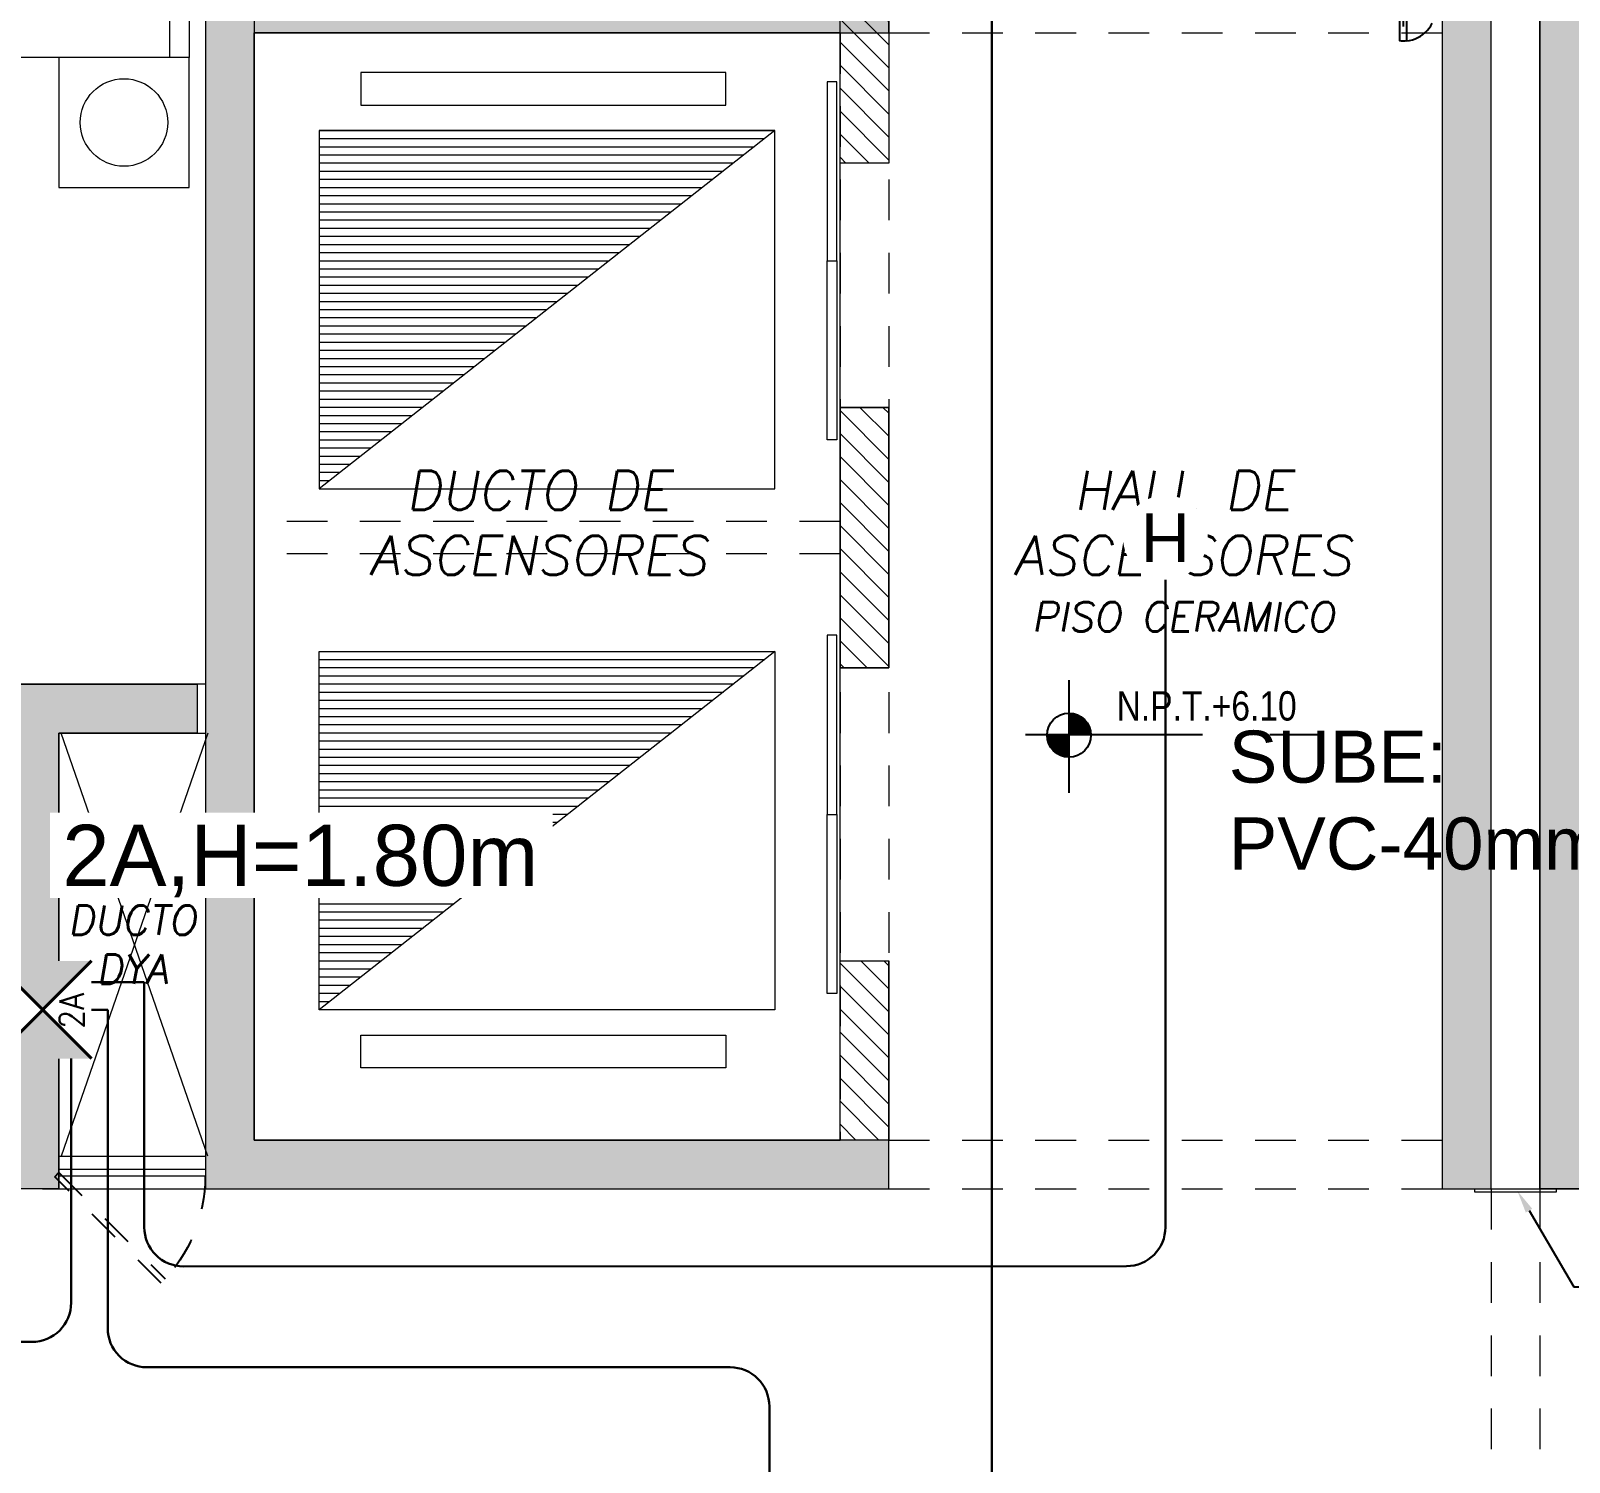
# Model space of a CAD drawing. Header units: millimetres. Extents: x -3 to 53, y -110 to 39.
# Drawn here: x 22.364 to 27.091, y 28.885 to 33.282 of the extents above; entities that cross this region are included whole.
import ezdxf
from ezdxf import colors
from ezdxf.entities.mleader import LeaderData, LeaderLine
from ezdxf.enums import TextEntityAlignment as Align
from ezdxf.math import Vec2, Vec3

# ---------------------------------------------------------------- set-up
doc = ezdxf.new("R2010")
doc.units = ezdxf.units.MM
doc.set_wipeout_variables(frame=1)
for name, pattern in [('ACAD_ISO03W100', [30, 12, -18]), ('DASHED', [0.75, 0.5, -0.25]), ('HIDDEN', [0.375, 0.25, -0.125]), ('HIDDEN2', [0.1875, 0.125, -0.0625])]:
    doc.linetypes.add(name, pattern=pattern)
doc.layers.get('DEFPOINTS').update_dxf_attribs({"color": 8})
for name, color, linetype in [('A-EST HATCH', 8, 'Continuous'), ('A-EST PLACAS', 8, 'Continuous'), ('A-EST VIGAS', 8, 'HIDDEN2'), ('A-LINEAS', 8, 'Continuous'), ('A-MOBILIARIO', 8, 'Continuous'), ('A-MURO BAJO', 8, 'Continuous'), ('A-MURO_P14', 8, 'Continuous'), ('A-NIVELES-NPT', 8, 'Continuous'), ('A-PROYECCIONES', 8, 'HIDDEN2'), ('A-TEXTO-ACABADO PISO', 8, 'Continuous'), ('A-TEXTO-INDICACIONES', 8, 'Continuous'), ('DLP_MOBILIARIO', 8, 'Continuous'), ('DLP_TEXTO AMBIENTE', 8, 'Continuous')]:
    doc.layers.add(name, color=color, linetype=linetype)
for name, color, linetype, lineweight in [('A-MUROS', 8, 'Continuous', 30), ('MQ.CAJA PASO TELECOMUNICACIONES', 94, 'Continuous', 40), ('MQ.CANALI DYA', 3, 'LINEAPERPEN', 30), ('MQ.DETECTOR HUMO', 5, 'Continuous', 30), ('MQ.TEXTO GENERAL', 255, 'Continuous', 40)]:
    doc.layers.add(name, color=color, linetype=linetype, lineweight=lineweight)
doc.styles.add('MQTEXTO', font='romans.shx')
doc.styles.add('R80', font='ARIALN.TTF', dxfattribs={"height": 2.03})
doc.styles.add('ROMANS', font='ROMANS.shx', dxfattribs={"oblique": 10})
doc.styles.get("Standard").update_dxf_attribs({"font": 'arial.ttf'})
doc.styles.add('TXT_COTAS', font='romans.shx', dxfattribs={"width": 0.8})
doc.linetypes.add('LINEAPERPEN', pattern='A,0.75,-0.2,["I",Standard,S=0.12,R=0.09,X=0,Y=-0.06],-0.25', length=1.2)

# ---------------------------------------------------------------- blocks, each defined once
blk = doc.blocks.new('EST.P1')
at = {"layer": 'A-EST HATCH', "lineweight": 0}
h = blk.add_hatch(color=8, dxfattribs=at)
h.dxf.hatch_style = 1
h.paths.add_polyline_path([(9.15, 0.06), (9.15, 6.125), (10.65, 6.125), (10.65, 5.375), (10.8, 5.375), (10.8, 6.325), (9, 6.325), (9, 5.45), (7.5, 5.45), (7.5, 5.95), (7.35, 5.95), (7.35, 5.25), (9, 5.25), (9, 0.06)])
h.paths.add_polyline_path([(30.25, 10.125), (28.65, 10.125), (28.65, 13.225), (29.85, 13.225), (29.85, 13.375), (28.5, 13.375), (28.5, 9.975), (30.25, 9.975)])
h.paths.add_polyline_path([(31.05, 13.375), (31.2, 13.375), (31.2, 9.975), (31.05, 9.975)])
h.paths.add_polyline_path([(36.55, 13.85), (36.85, 13.85), (36.85, 13.7), (36.7, 13.7), (36.7, 10.625), (36.55, 10.625)])
h.paths.add_polyline_path([(33.6, 13.225), (33.6, 10.125), (32, 10.125), (32, 9.975), (33.75, 9.975), (33.75, 13.375), (32.4, 13.375), (32.4, 13.225)])
h.paths.add_polyline_path([(42.85, 13.7), (43.45, 13.7), (43.45, 13.85), (42.7, 13.85), (42.7, 10.45), (43.85, 10.45), (43.85, 10.6), (42.85, 10.6)])
h.paths.add_polyline_path([(44.65, 13.85), (44.65, 10.45), (44.8, 10.45), (44.8, 13.85)])
h.paths.add_polyline_path([(45.6, 10.6), (47.2, 10.6), (47.2, 13.7), (46, 13.7), (46, 13.85), (47.35, 13.85), (47.35, 10.45), (45.6, 10.45)])
h.paths.add_polyline_path([(42.85, 0.15), (43.45, 0.15), (43.45, 0), (42.7, 0), (42.7, 3.4), (43.85, 3.4), (43.85, 3.25), (42.85, 3.25)])
h.paths.add_polyline_path([(44.65, 0), (44.65, 3.4), (44.8, 3.4), (44.8, 0)])
h.paths.add_polyline_path([(45.6, 3.25), (47.2, 3.25), (47.2, 0.15), (46, 0.15), (46, 0), (47.35, 0), (47.35, 3.4), (45.6, 3.4)])
h.paths.add_polyline_path([(40, 3.5), (39.85, 3.5), (39.85, 0.15), (39.7, 0.15), (39.7, 0), (40, 0)])
h.paths.add_polyline_path([(30.25, 3.725), (28.65, 3.725), (28.65, 0.625), (29.85, 0.625), (29.85, 0.475), (28.5, 0.475), (28.5, 3.875), (30.25, 3.875)])
h.paths.add_polyline_path([(31.05, 0.475), (31.2, 0.475), (31.2, 3.875), (31.05, 3.875)])
h.paths.add_polyline_path([(36.55, 0), (36.85, 0), (36.85, 0.15), (36.7, 0.15), (36.7, 3.225), (36.55, 3.225)])
h.paths.add_polyline_path([(33.6, 0.625), (33.6, 3.725), (32, 3.725), (32, 3.875), (33.75, 3.875), (33.75, 0.475), (32.4, 0.475), (32.4, 0.625)])
h.paths.add_polyline_path([(17.1, 10.125), (18.7, 10.125), (18.7, 13.225), (17.5, 13.225), (17.5, 13.375), (18.85, 13.375), (18.85, 9.975), (17.1, 9.975)])
h.paths.add_polyline_path([(16.3, 13.375), (16.15, 13.375), (16.15, 9.975), (16.3, 9.975)])
h.paths.add_polyline_path([(10.5, 13.85), (10.5, 13.7), (10.65, 13.7), (10.65, 10.625), (10.8, 10.625), (10.8, 13.85)])
h.paths.add_polyline_path([(13.75, 13.225), (13.75, 10.125), (15.35, 10.125), (15.35, 9.975), (13.6, 9.975), (13.6, 13.375), (14.95, 13.375), (14.95, 13.225)])
h.paths.add_polyline_path([(9, 8.6), (7.35, 8.6), (7.35, 7.9), (7.5, 7.9), (7.5, 8.4), (9, 8.4), (9, 7.525), (10.8, 7.525), (10.8, 8.475), (10.65, 8.475), (10.65, 7.725), (9.15, 7.725), (9.15, 13.79), (9, 13.79)])
h.paths.add_polyline_path([(4.5, 13.7), (3.9, 13.7), (3.9, 13.85), (4.65, 13.85), (4.65, 10.45), (3.5, 10.45), (3.5, 10.6), (4.5, 10.6)])
h.paths.add_polyline_path([(2.7, 13.85), (2.7, 10.45), (2.55, 10.45), (2.55, 13.85)])
h.paths.add_polyline_path([(1.75, 10.6), (0.15, 10.6), (0.15, 13.7), (1.35, 13.7), (1.35, 13.85), (0, 13.85), (0, 10.45), (1.75, 10.45)])
h.paths.add_polyline_path([(2.7, 0), (2.7, 3.4), (2.55, 3.4), (2.55, 0)])
h.paths.add_polyline_path([(1.75, 3.25), (0.15, 3.25), (0.15, 0.15), (1.35, 0.15), (1.35, 0), (0, 0), (0, 3.4), (1.75, 3.4)])
h.paths.add_polyline_path([(7.35, 3.5), (7.5, 3.5), (7.5, 0.15), (7.65, 0.15), (7.65, 0), (7.35, 0)])
h.paths.add_polyline_path([(17.1, 3.725), (18.7, 3.725), (18.7, 0.625), (17.5, 0.625), (17.5, 0.475), (18.85, 0.475), (18.85, 3.875), (17.1, 3.875)])
h.paths.add_polyline_path([(16.3, 0.475), (16.15, 0.475), (16.15, 3.875), (16.3, 3.875)])
h.paths.add_polyline_path([(10.8, 0), (10.5, 0), (10.5, 0.15), (10.65, 0.15), (10.65, 3.225), (10.8, 3.225)])
h.paths.add_polyline_path([(13.75, 0.625), (13.75, 3.725), (15.35, 3.725), (15.35, 3.875), (13.6, 3.875), (13.6, 0.475), (14.95, 0.475), (14.95, 0.625)])
h.paths.add_polyline_path([(38.35, 6.325), (36.55, 6.325), (36.55, 5.375), (36.7, 5.375), (36.7, 6.125), (38.2, 6.125), (38.2, 0.06), (38.35, 0.06), (38.35, 5.25), (40, 5.25), (40, 5.95), (39.85, 5.95), (39.85, 5.45), (38.35, 5.45)])
h.paths.add_polyline_path([(4.65, 0), (4.65, 3.4), (3.5, 3.4), (3.5, 3.25), (4.5, 3.25), (4.5, 0.15), (3.9, 0.15), (3.9, 0)])
h.paths.add_polyline_path([(1.7468, 8.35), (1.6, 8.35), (1.6, 9.55), (3.75, 9.55), (3.75, 9.4), (3.3, 9.4), (3.3, 7.8), (3.1, 7.8), (3.1, 9.4), (1.75, 9.4), (1.75, 8.35)], flags=17)
h.paths.add_polyline_path([(1.7468, 5.5), (1.6, 5.5), (1.6, 4.3), (3.75, 4.3), (3.75, 4.45), (3.3, 4.45), (3.3, 6.05), (3.1, 6.05), (3.1, 4.45), (1.75, 4.45), (1.75, 5.5)], flags=17)
h.paths.add_polyline_path([(7.5001, 7), (4.65, 7), (4.65, 9.55), (4.5, 9.55), (4.5, 7), (1.75, 7), (1.75, 7.6), (1.6, 7.6), (1.6, 7), (-1.15, 7), (-1.15, 11.05), (-1.35, 11.05), (-1.35, 2.8), (-1.15, 2.8), (-1.15, 6.85), (1.6, 6.85), (1.6, 6.25), (1.75, 6.25), (1.75, 6.85), (4.5, 6.85), (4.5, 4.3), (4.65, 4.3), (4.65, 6.85), (7.5001, 6.85)])
h.paths.add_polyline_path([(7.35, 13.85), (7.35, 10.35), (7.5, 10.35), (7.5, 13.7), (7.65, 13.7), (7.65, 13.85)])
h.paths.add_polyline_path([(38.35, 13.79), (38.35, 8.6), (40, 8.6), (40, 7.9), (39.85, 7.9), (39.85, 8.4), (38.35, 8.4), (38.35, 7.525), (36.55, 7.525), (36.55, 8.475), (36.7, 8.475), (36.7, 7.725), (38.2, 7.725), (38.2, 13.79)])
h.paths.add_polyline_path([(45.75, 7), (48.5, 7), (48.5, 11.05), (48.7, 11.05), (48.7, 2.8), (48.5, 2.8), (48.5, 6.85), (45.75, 6.85), (45.75, 6.25), (45.6, 6.25), (45.6, 6.85), (42.85, 6.85), (42.85, 4.3), (42.7, 4.3), (42.7, 6.85), (39.8499, 6.85), (39.8499, 7), (42.7, 7), (42.7, 9.55), (42.85, 9.55), (42.85, 7), (45.6, 7), (45.6, 7.6), (45.75, 7.6)])
h.paths.add_polyline_path([(40, 13.85), (39.7, 13.85), (39.7, 13.7), (39.85, 13.7), (39.85, 10.35), (40, 10.35)])
h.paths.add_polyline_path([(45.6032, 8.35), (45.75, 8.35), (45.75, 9.55), (43.6, 9.55), (43.6, 9.4), (44.05, 9.4), (44.05, 7.8), (44.25, 7.8), (44.25, 9.4), (45.6, 9.4), (45.6, 8.35)], flags=17)
h.paths.add_polyline_path([(45.6032, 5.5), (45.75, 5.5), (45.75, 4.3), (43.6, 4.3), (43.6, 4.45), (44.05, 4.45), (44.05, 6.05), (44.25, 6.05), (44.25, 4.45), (45.6, 4.45), (45.6, 5.5)], flags=17)
h.paths.add_polyline_path([(25.35, 7.525), (25.5, 7.525), (25.5, 11.225), (25.35, 11.225)])
h.paths.add_polyline_path([(21.1, 7.525), (11.7, 7.525), (11.7, 7.675), (15.25, 7.675), (15.25, 9.075), (15.45, 9.075), (15.45, 7.675), (18.35, 7.675), (18.35, 9.075), (18.5, 9.075), (18.5, 7.675), (20.9, 7.675), (20.9, 8.925), (19.25, 8.925), (19.25, 9.075), (21.525, 9.075), (21.525, 8.925), (21.1, 8.925)])
h.paths.add_polyline_path([(21.55, 7.525), (23.65, 7.525), (23.65, 7.675), (21.7, 7.675), (21.7, 11.075), (23.65, 11.075), (23.65, 11.225), (21.7, 11.225), (21.7, 13.375), (20.85, 13.375), (20.85, 13.225), (21.55, 13.225)])
h.paths.add_polyline_path([(26.25, 8.925), (26.25, 7.525), (35.65, 7.525), (35.65, 7.675), (32.1, 7.675), (32.1, 9.075), (31.9, 9.075), (31.9, 7.675), (29, 7.675), (29, 9.075), (28.85, 9.075), (28.85, 7.675), (26.45, 7.675), (26.45, 8.925), (28.1, 8.925), (28.1, 9.075), (25.875, 9.075), (25.875, 8.925)])
h.paths.add_polyline_path([(25.85, 13.225), (26.5, 13.225), (26.5, 13.375), (25.65, 13.375), (25.65, 7.525), (25.85, 7.525)])
h.paths.add_polyline_path([(25.65, 4.75), (25.65, 0.475), (26.5, 0.475), (26.5, 0.625), (25.85, 0.625), (25.85, 4.75)])
h.paths.add_polyline_path([(27.65, 4.775), (27.65, 4.925), (25.85, 4.925), (25.85, 6.175), (28.4, 6.175), (28.4, 4.775), (28.55, 4.775), (28.55, 6.175), (31.9, 6.175), (31.9, 4.775), (32.1, 4.775), (32.1, 6.175), (35.65, 6.175), (35.65, 6.325), (25.65, 6.325), (25.65, 4.775)])
h.paths.add_polyline_path([(19.7, 4.775), (19.7, 4.925), (21.5, 4.925), (21.5, 6.175), (18.95, 6.175), (18.95, 4.775), (18.8, 4.775), (18.8, 6.175), (15.45, 6.175), (15.45, 4.775), (15.25, 4.775), (15.25, 6.175), (11.7, 6.175), (11.7, 6.325), (21.7, 6.325), (21.7, 4.775)])
h.paths.add_polyline_path([(22.7, 1.025), (25.35, 1.025), (25.35, 3.675), (23, 3.675), (23, 4.225), (22.7, 4.225), (22.7, 4.375), (23.15, 4.375), (23.15, 3.825), (25.35, 3.825), (25.35, 6.175), (24.15, 6.175), (24.15, 6.325), (25.5, 6.325), (25.5, 0.875), (22.7, 0.875)])
h.paths.add_polyline_path([(21.7, 0.475), (20.85, 0.475), (20.85, 0.625), (21.55, 0.625), (21.55, 4.75), (21.7, 4.75)])
at = {"layer": 'A-EST PLACAS', "color": 8, "lineweight": 0}
for points in [[(21.55, 7.525), (23.65, 7.525), (23.65, 7.675), (21.7, 7.675), (21.7, 11.075), (23.65, 11.075), (23.65, 11.225), (21.7, 11.225), (21.7, 13.375), (20.85, 13.375), (20.85, 13.225), (21.55, 13.225)], [(25.85, 13.225), (26.5, 13.225), (26.5, 13.375), (25.65, 13.375), (25.65, 7.525), (25.85, 7.525)], [(25.35, 7.525), (25.5, 7.525), (25.5, 11.225), (25.35, 11.225)], [(21.1, 7.525), (11.7, 7.525), (11.7, 7.675), (15.25, 7.675), (15.25, 9.075), (15.45, 9.075), (15.45, 7.675), (18.35, 7.675), (18.35, 9.075), (18.5, 9.075), (18.5, 7.675), (20.9, 7.675), (20.9, 8.925), (19.25, 8.925), (19.25, 9.075), (21.525, 9.075), (21.525, 8.925), (21.1, 8.925)]]:
    blk.add_lwpolyline(points, close=True, dxfattribs=at)
at = {"layer": 'A-EST VIGAS', "color": 8, "lineweight": 0}
for p, q in [((23.5, 11.075, 0), (23.5, 7.675)), ((23.65, 11.075), (25.35, 11.075)), ((23.65, 11.075), (23.65, 7.675)), ((25.5, 7.525), (25.5, 6.325)), ((25.65, 7.525), (25.65, 6.325))]:
    blk.add_line(p, q, dxfattribs=at)
for points in [[(23.65, 7.675), (25.35, 7.675)], [(23.65, 7.525), (25.35, 7.525)]]:
    blk.add_lwpolyline(points, dxfattribs=at)
blk = doc.blocks.new('CAMA 2PLAZAS C_VELADOR')
at = {"color": 8, "lineweight": 0}
for p, q in [((-1.8499, 0), (-0.3999, 0)), ((-1.8499, -0.06), (-1.8499, 0)), ((-0.3999, 0), (-0.3999, -0.06))]:
    blk.add_line(p, q, dxfattribs=at)
at = {"color": 8, "linetype": 'Continuous', "lineweight": 0}
for p, q in [((-1.8499, -0.06), (-0.3999, -0.06)), ((-1.8499, -1.9), (-1.8499, -0.06)), ((-1.6327, -0.0878), (-1.2086, -0.0878)), ((-1.0413, -0.0878), (-0.6172, -0.0878)), ((-0.3999, -0.06), (-0.3999, -1.9)), ((-1.6633, -0.3958), (-1.6633, -0.1184)), ((-1.1779, -0.1184), (-1.1779, -0.3958)), ((-1.0719, -0.3958), (-1.0719, -0.1184)), ((-0.5866, -0.1184), (-0.5866, -0.4118)), ((-1.8499, -0.396), (-0.7546, -0.396)), ((-0.3999, -0.7507), (-0.7546, -0.396)), ((-0.7546, -0.396), (-0.7546, -0.7507)), ((-0.7546, -0.452), (-1.8499, -0.452)), ((-0.6172, -0.4424), (-0.7082, -0.4424)), ((-0.7546, -0.7507), (-0.3999, -0.7507)), ((-0.3999, -1.9), (-1.8499, -1.9))]:
    blk.add_line(p, q, dxfattribs=at)
at = {"color": 8, "lineweight": 0}
for points in [[(-2.2499, -0.4), (-1.8499, -0.4), (-1.8499, 0), (-2.2499, 0)], [(-0.4, -0.4), (0, -0.4), (0, 0), (-0.4, 0)]]:
    blk.add_lwpolyline(points, close=True, dxfattribs=at)
for centre in [(-2.0499, -0.2), (-0.2, -0.2)]:
    blk.add_circle(centre, 0.1344, dxfattribs=at)
at = {"color": 8, "linetype": 'Continuous', "lineweight": 0}
for centre, start, end in [((-1.6327, -0.1184), 90, 180), ((-1.2086, -0.1184), 0, 90), ((-1.0413, -0.1184), 90, 180), ((-0.6172, -0.1184), 0, 90), ((-0.6172, -0.4118), 270, 0)]:
    blk.add_arc(centre, 0.0306, start, end, dxfattribs=at)
blk = doc.blocks.new('DPTO 75.2')
at = {"layer": 'A-MUROS', "color": 8, "lineweight": 0}
blk.add_line((10.3, 0, 0), (0.9, 0, 0), dxfattribs=at)
at = {"layer": 'DLP_MOBILIARIO', "color": 8, "lineweight": 0, "extrusion": (-4.49068e-08, -3.60286e-08, 1), "rotation": 270}
blk.add_blockref('CAMA 2PLAZAS C_VELADOR', (10.7, 3.0751, 0), dxfattribs=at)
blk = doc.blocks.new('ASCENSOR_01')
at = {"lineweight": 0}
h = blk.add_hatch(dxfattribs=at)
h.set_pattern_fill('_U', color=8, scale=0.025, angle=360, style=0, pattern_type=0)
h.set_pattern_definition([(1e-07, (54.049875, -126.000315), (-4e-11, 0.025), [])])
h.paths.add_polyline_path([(-1.4, 1.1), (0, 0), (0, 1.1)])
at = {"color": 8, "lineweight": 0}
blk.add_line((-1.4, 1.1, 0), (0, 0), dxfattribs=at)
for points in [[(-0.1281, 1.178), (-1.2496, 1.178), (-1.2496, 1.2783), (-0.1281, 1.2783)], [(0, 0), (-1.4, 0), (-1.4, 1.1), (0, 1.1)]]:
    blk.add_lwpolyline(points, close=True, dxfattribs=at)
blk = doc.blocks.new('N.03')
at = {"lineweight": 0}
h = blk.add_hatch(dxfattribs=at)
h.set_pattern_fill('_U', color=8, scale=0.025, angle=180.0002, style=0, pattern_type=0)
h.set_pattern_definition([(180.000175, (-57.650256, 134.300466), (7.64e-08, -0.025), [])])
h.paths.add_polyline_path([(-2.2, 8.3003), (-3.6, 7.2003), (-3.6, 8.3003)])
at = {"color": 8, "lineweight": 0}
blk.add_line((-2.2, 8.3003, 0), (-3.6, 7.2003), dxfattribs=at)
for points in [[(-3.6, 8.3003), (-2.2, 8.3003), (-2.2, 7.2003), (-3.6, 7.2003)], [(-3.4719, 7.1223), (-2.3504, 7.1223), (-2.3504, 7.022), (-3.4719, 7.022)], [(-0.05, 6.65), (0.2, 6.65), (0.2, 6.64), (-0.05, 6.64)]]:
    blk.add_lwpolyline(points, close=True, dxfattribs=at)
at = {"layer": 'A-MURO BAJO', "color": 8, "lineweight": 0}
for p, q in [((-2, 9.05, 0), (-2, 9.95, 0)), ((-2, 7.35, 0), (-2, 8.25, 0))]:
    blk.add_line(p, q, dxfattribs=at)
at = {"layer": 'A-MUROS', "color": 8, "lineweight": 0}
for p, q in [((0.15, 6.65), (0.15, 12.5)), ((-3.8, 10.5), (-3.8, 6.8)), ((-1.85, 10.35), (-1.85, 9.8)), ((-2, 10.2, 0), (-3.8, 10.2, 0)), ((-2, 9.8), (-2, 10.2)), ((-1.85, 9.8), (-2, 9.8)), ((-1.85, 9.05), (-2, 9.05)), ((-2, 9.05), (-2, 8.25)), ((-1.85, 8.25), (-1.85, 9.05)), ((-2, 8.25), (-1.85, 8.25)), ((-2, 6.8), (-2, 7.35)), ((-2, 7.35), (-1.85, 7.35)), ((-1.85, 6.65), (-1.85, 7.35)), ((-3.8, 6.8), (-2, 6.8)), ((-3.95, 6.65), (-1.85, 6.65)), ((-3.95, 6.65), (-3.8, 6.65)), ((0.3, 6.65), (0.15, 6.65))]:
    blk.add_line(p, q, dxfattribs=at)
at = {"layer": 'A-MUROS', "color": 8, "lineweight": 0, "elevation": 0}
blk.add_lwpolyline([(-0.15, 6.65), (0, 6.65), (0, 10.35), (-0.15, 10.35)], close=True, dxfattribs=at)
at = {"layer": 'A-PROYECCIONES', "color": 8, "lineweight": 0}
for p, q in [((-2, 8.7, 0), (-3.8, 8.7, 0)), ((-2, 8.6, 0), (-3.8, 8.6, 0))]:
    blk.add_line(p, q, dxfattribs=at)
at = {"layer": 'DLP_MOBILIARIO', "color": 8, "lineweight": 0, "elevation": 0}
for points in [[(-2.01, 9.5), (-2.01, 10.05), (-2.04, 10.05), (-2.04, 9.5)], [(-2.01, 9.5), (-2.01, 8.95), (-2.04, 8.95), (-2.04, 9.5)], [(-2.01, 7.8), (-2.01, 8.35), (-2.04, 8.35), (-2.04, 7.8)], [(-2.01, 7.8), (-2.01, 7.25), (-2.04, 7.25), (-2.04, 7.8)]]:
    blk.add_lwpolyline(points, close=True, dxfattribs=at)
at = {"color": 8, "lineweight": 0, "xscale": -1, "rotation": 359.9998249622922}
blk.add_blockref('ASCENSOR_01', (-3.6, 8.8, 0), dxfattribs=at)
blk = doc.blocks.new('TEXTO AMBIENTES P1')
at = {"layer": 'A-TEXTO-ACABADO PISO', "color": 8, "lineweight": 0, "insert": (24.5542, -4.5229), "char_height": 0.09, "attachment_point": 2, "rotation": 360, "style": 'ROMANS'}
blk.add_mtext_dynamic_manual_height_columns('PISO CERAMICO', width=1.20225, gutter_width=12.5, heights=[0], dxfattribs=at)
at = {"layer": 'DLP_TEXTO AMBIENTE', "color": 8, "lineweight": 0, "char_height": 0.12, "attachment_point": 5, "style": 'ROMANS'}
for s, insert, width in [('\\pxqc;DUCTO DE \\PASCENSORES', (22.5727, -4.2796), 1.044421), ('\\pxqc;HALL DE \\PASCENSORES', (24.5528, -4.2796, 0), 1.061918)]:
    blk.add_mtext(s, dxfattribs=dict(at, insert=insert, width=width))
blk = doc.blocks.new('TEXTO DUCTOS P1')
at = {"layer": 'A-TEXTO-INDICACIONES', "insert": (21.325, -5.575, 0), "char_height": 0.09, "width": 0.4157, "attachment_point": 5, "style": 'ROMANS'}
blk.add_mtext('\\pxsm1,t16;DUCTO DYA', dxfattribs=at)
blk = doc.blocks.new('*U62')
at = {"linetype": 'HIDDEN', "ltscale": 0.2}
for p, q in [((0.3271, 0.3271), (0, 0)), ((0.0127, -0.0127), (0.3392, 0.3138)), ((0, 0), (0.0127, -0.0127))]:
    blk.add_line(p, q, dxfattribs=at)
blk.add_arc((0, 0), 0.4623, 0, 45, dxfattribs=at)
blk = doc.blocks.new('JUNTA2')
at = {"layer": 'A-LINEAS', "color": 8, "lineweight": 0}
for p, q in [((-4.0425, -4.45, 0), (-4.4925, -5.75, 0)), ((-4.0425, -5.75, 0), (-4.4925, -4.45, 0))]:
    blk.add_line(p, q, dxfattribs=at)
at = {"layer": 'A-MOBILIARIO', "color": 8, "lineweight": 0}
for p, q in [((-4.5, -5.79, 0), (-4.05, -5.79, 0)), ((-4.5, -5.81, 0), (-4.05, -5.81, 0))]:
    blk.add_line(p, q, dxfattribs=at)
at = {"layer": 'A-MURO BAJO', "color": 8, "lineweight": 0}
for p, q in [((-4.5, -5.75, 0), (-4.05, -5.75, 0)), ((-4.5, -5.85, 0), (-4.05, -5.85, 0))]:
    blk.add_line(p, q, dxfattribs=at)
at = {"layer": 'A-MUROS', "color": 8, "lineweight": 0, "elevation": 0}
for points in [[(-3.9, 0), (-4.75, 0), (-4.75, -0.15), (-4.05, -0.15), (-4.05, -4.3), (-6.35, -4.3)], [(-4.55, -5.85), (-4.5, -5.85), (-4.4998, -4.45), (-4.05, -4.4501), (-4.05, -5.85)]]:
    blk.add_lwpolyline(points, dxfattribs=at)
at = {"layer": 'A-MUROS', "color": 8, "lineweight": 0}
blk.add_lwpolyline([(0.25, -5.85), (0.05, -5.85), (0.05, 0), (0.9, 0), (0.9, -0.15), (0.25, -0.15), (0.25, -4.3), (2.5, -4.3)], dxfattribs=at)
at = {"layer": 'A-PROYECCIONES', "color": 8, "lineweight": 0, "ltscale": 0.25, "xscale": -1, "rotation": 180}
blk.add_blockref('*U62', (-4.5127, -5.8127, 0), dxfattribs=at)
blk = doc.blocks.new('MV_120')
at = {"color": 7}
for p, q in [((-0.1, 0.055), (-0.1, -0.055)), ((-0.155, 0), (-0.045, 0))]:
    blk.add_line(p, q, dxfattribs=at)
blk.add_lwpolyline([(-0.09, 1.0995), (-0.09, -0.0995, -0.050126), (-0.11, -0.0995), (-0.11, 1.0995, -0.050126), (-0.09, 1.0995, 1.105542)], format="xyb")
blk.add_circle((-0.1, 0), 0.005, dxfattribs=at)
at = {"color": 7, "linetype": 'HIDDEN', "ltscale": 0.5}
blk.add_arc((-0.1, 0), 1.1, 90, 180, dxfattribs=at)
at = {"color": 8, "linetype": 'ACAD_ISO03W100', "ltscale": 0.0025}
blk.add_arc((-0.1, 0), 0.1, 275.7392, 0, dxfattribs=at)
blk = doc.blocks.new('SIM NIVEL PLANTA')
at = {"linetype": 'Continuous'}
h = blk.add_hatch(dxfattribs=at)
h.set_pattern_fill('_USER', color=8, scale=0.089997, angle=45, style=0, pattern_type=0)
h.set_pattern_definition([(45, (31854.49523, 23864.84028), (-0.06363728001, 0.06363728001), [])])
h.paths.add_polyline_path([(-17.329, 0), (-15.979, 0, 0.409209), (-17.329, 1.327)])
h.paths.add_polyline_path([(-18.679, 0, 0.004279), (-18.679, -0.023, 0.414214), (-17.329, -1.373), (-17.329, 0)])
at = {"color": 8}
for p, q in [((-17.329, -3.577), (-17.329, 3.344)), ((-2, 0), (-20, 0))]:
    blk.add_line(p, q, dxfattribs=at)
at = {"color": 8, "linetype": 'Continuous'}
blk.add_circle((-17.329, -0.023), 1.35, dxfattribs=at)
at = {"color": 8, "style": 'R80'}
blk.add_attdef('N.P.T.+0.00', text='', height=1.8, dxfattribs=at).set_placement((-8.871, 1.774), align=Align.MIDDLE_CENTER)
blk = doc.blocks.new('C.C.(2A) 250x250x125 1 EN 75')
blk.add_wipeout([(0, 0.3), (0.3, 0.3), (0.3, 0), (0, 0)]).dxf.layer = 'MQ.CAJA PASO TELECOMUNICACIONES'
at = {"layer": 'MQ.CAJA PASO TELECOMUNICACIONES'}
h = blk.add_hatch(color=256, dxfattribs=at)
h.dxf.hatch_style = 1
h.paths.add_polyline_path([(0, 0), (0.15, 0.15), (0, 0.3)])
h.paths.add_polyline_path([(0.15, 0.15), (0.3, 0), (0.3, 0.3)])
for p, q in [((0.3, 0.3), (0, 0)), ((0, 0.3), (0.3, 0))]:
    blk.add_line(p, q, dxfattribs=at)
at = {"layer": 'DEFPOINTS', "style": 'MQTEXTO', "width": 0.9}
blk.add_text('2A', height=0.075, dxfattribs=at).set_placement((0.0917, 0.0608), align=Align.MIDDLE_LEFT)
blk = doc.blocks.new('DETECTOR DE HUMO 1 EN 75')
blk.add_wipeout([(0.13, 0.13), (0.13, 0.1316), (0.13, 0.1333), (0.1299, 0.1349), (0.1298, 0.1365), (0.1297, 0.1382), (0.1296, 0.1398), (0.1295, 0.1414), (0.1293, 0.143), (0.1292, 0.1447), (0.129, 0.1463), (0.1288, 0.1479), (0.1285, 0.1495), (0.1283, 0.1511), (0.128, 0.1528), (0.1277, 0.1544), (0.1274, 0.156), (0.127, 0.1576), (0.1267, 0.1592), (0.1263, 0.1607), (0.1259, 0.1623), (0.1255, 0.1639), (0.1251, 0.1655), (0.1246, 0.1671), (0.1241, 0.1686), (0.1236, 0.1702), (0.1231, 0.1717), (0.1226, 0.1733), (0.122, 0.1748), (0.1215, 0.1763), (0.1209, 0.1779), (0.1203, 0.1794), (0.1196, 0.1809), (0.119, 0.1824), (0.1183, 0.1839), (0.1176, 0.1854), (0.1169, 0.1868), (0.1162, 0.1883), (0.1155, 0.1897), (0.1147, 0.1912), (0.1139, 0.1926), (0.1131, 0.1941), (0.1123, 0.1955), (0.1115, 0.1969), (0.1106, 0.1983), (0.1098, 0.1997), (0.1089, 0.201), (0.108, 0.2024), (0.1071, 0.2037), (0.1061, 0.2051), (0.1052, 0.2064), (0.1042, 0.2077), (0.1032, 0.209), (0.1022, 0.2103), (0.1012, 0.2116), (0.1002, 0.2129), (0.0991, 0.2141), (0.0981, 0.2154), (0.097, 0.2166), (0.0959, 0.2178), (0.0948, 0.219), (0.0936, 0.2202), (0.0925, 0.2213), (0.0913, 0.2225), (0.0902, 0.2236), (0.089, 0.2248), (0.0878, 0.2259), (0.0866, 0.227), (0.0854, 0.2281), (0.0841, 0.2291), (0.0829, 0.2302), (0.0816, 0.2312), (0.0803, 0.2322), (0.079, 0.2332), (0.0777, 0.2342), (0.0764, 0.2352), (0.0751, 0.2361), (0.0737, 0.2371), (0.0724, 0.238), (0.071, 0.2389), (0.0697, 0.2398), (0.0683, 0.2406), (0.0669, 0.2415), (0.0655, 0.2423), (0.0641, 0.2431), (0.0626, 0.2439), (0.0612, 0.2447), (0.0597, 0.2455), (0.0583, 0.2462), (0.0568, 0.2469), (0.0554, 0.2476), (0.0539, 0.2483), (0.0524, 0.249), (0.0509, 0.2496), (0.0494, 0.2503), (0.0479, 0.2509), (0.0463, 0.2515), (0.0448, 0.252), (0.0433, 0.2526), (0.0417, 0.2531), (0.0402, 0.2536), (0.0386, 0.2541), (0.0371, 0.2546), (0.0355, 0.2551), (0.0339, 0.2555), (0.0323, 0.2559), (0.0307, 0.2563), (0.0292, 0.2567), (0.0276, 0.257), (0.026, 0.2574), (0.0244, 0.2577), (0.0228, 0.258), (0.0211, 0.2583), (0.0195, 0.2585), (0.0179, 0.2588), (0.0163, 0.259), (0.0147, 0.2592), (0.013, 0.2593), (0.0114, 0.2595), (0.0098, 0.2596), (0.0082, 0.2597), (0.0065, 0.2598), (0.0049, 0.2599), (0.0033, 0.26), (0.0016, 0.26), (0, 0.26), (-0.0016, 0.26), (-0.0033, 0.26), (-0.0049, 0.2599), (-0.0065, 0.2598), (-0.0082, 0.2597), (-0.0098, 0.2596), (-0.0114, 0.2595), (-0.013, 0.2593), (-0.0147, 0.2592), (-0.0163, 0.259), (-0.0179, 0.2588), (-0.0195, 0.2585), (-0.0211, 0.2583), (-0.0228, 0.258), (-0.0244, 0.2577), (-0.026, 0.2574), (-0.0276, 0.257), (-0.0292, 0.2567), (-0.0307, 0.2563), (-0.0323, 0.2559), (-0.0339, 0.2555), (-0.0355, 0.2551), (-0.0371, 0.2546), (-0.0386, 0.2541), (-0.0402, 0.2536), (-0.0417, 0.2531), (-0.0433, 0.2526), (-0.0448, 0.252), (-0.0463, 0.2515), (-0.0479, 0.2509), (-0.0494, 0.2503), (-0.0509, 0.2496), (-0.0524, 0.249), (-0.0539, 0.2483), (-0.0554, 0.2476), (-0.0568, 0.2469), (-0.0583, 0.2462), (-0.0597, 0.2455), (-0.0612, 0.2447), (-0.0626, 0.2439), (-0.0641, 0.2431), (-0.0655, 0.2423), (-0.0669, 0.2415), (-0.0683, 0.2406), (-0.0697, 0.2398), (-0.071, 0.2389), (-0.0724, 0.238), (-0.0737, 0.2371), (-0.0751, 0.2361), (-0.0764, 0.2352), (-0.0777, 0.2342), (-0.079, 0.2332), (-0.0803, 0.2322), (-0.0816, 0.2312), (-0.0829, 0.2302), (-0.0841, 0.2291), (-0.0854, 0.2281), (-0.0866, 0.227), (-0.0878, 0.2259), (-0.089, 0.2248), (-0.0902, 0.2236), (-0.0913, 0.2225), (-0.0925, 0.2213), (-0.0936, 0.2202), (-0.0948, 0.219), (-0.0959, 0.2178), (-0.097, 0.2166), (-0.0981, 0.2154), (-0.0991, 0.2141), (-0.1002, 0.2129), (-0.1012, 0.2116), (-0.1022, 0.2103), (-0.1032, 0.209), (-0.1042, 0.2077), (-0.1052, 0.2064), (-0.1061, 0.2051), (-0.1071, 0.2037), (-0.108, 0.2024), (-0.1089, 0.201), (-0.1098, 0.1997), (-0.1106, 0.1983), (-0.1115, 0.1969), (-0.1123, 0.1955), (-0.1131, 0.1941), (-0.1139, 0.1926), (-0.1147, 0.1912), (-0.1155, 0.1897), (-0.1162, 0.1883), (-0.1169, 0.1868), (-0.1176, 0.1854), (-0.1183, 0.1839), (-0.119, 0.1824), (-0.1196, 0.1809), (-0.1203, 0.1794), (-0.1209, 0.1779), (-0.1215, 0.1763), (-0.122, 0.1748), (-0.1226, 0.1733), (-0.1231, 0.1717), (-0.1236, 0.1702), (-0.1241, 0.1686), (-0.1246, 0.1671), (-0.1251, 0.1655), (-0.1255, 0.1639), (-0.1259, 0.1623), (-0.1263, 0.1607), (-0.1267, 0.1592), (-0.127, 0.1576), (-0.1274, 0.156), (-0.1277, 0.1544), (-0.128, 0.1528), (-0.1283, 0.1511), (-0.1285, 0.1495), (-0.1288, 0.1479), (-0.129, 0.1463), (-0.1292, 0.1447), (-0.1293, 0.143), (-0.1295, 0.1414), (-0.1296, 0.1398), (-0.1297, 0.1382), (-0.1298, 0.1365), (-0.1299, 0.1349), (-0.13, 0.1333), (-0.13, 0.1316), (-0.13, 0.13), (-0.13, 0.1284), (-0.13, 0.1267), (-0.1299, 0.1251), (-0.1298, 0.1235), (-0.1297, 0.1218), (-0.1296, 0.1202), (-0.1295, 0.1186), (-0.1293, 0.117), (-0.1292, 0.1153), (-0.129, 0.1137), (-0.1288, 0.1121), (-0.1285, 0.1105), (-0.1283, 0.1089), (-0.128, 0.1072), (-0.1277, 0.1056), (-0.1274, 0.104), (-0.127, 0.1024), (-0.1267, 0.1008), (-0.1263, 0.0993), (-0.1259, 0.0977), (-0.1255, 0.0961), (-0.1251, 0.0945), (-0.1246, 0.0929), (-0.1241, 0.0914), (-0.1236, 0.0898), (-0.1231, 0.0883), (-0.1226, 0.0867), (-0.122, 0.0852), (-0.1215, 0.0837), (-0.1209, 0.0821), (-0.1203, 0.0806), (-0.1196, 0.0791), (-0.119, 0.0776), (-0.1183, 0.0761), (-0.1176, 0.0746), (-0.1169, 0.0732), (-0.1162, 0.0717), (-0.1155, 0.0703), (-0.1147, 0.0688), (-0.1139, 0.0674), (-0.1131, 0.0659), (-0.1123, 0.0645), (-0.1115, 0.0631), (-0.1106, 0.0617), (-0.1098, 0.0603), (-0.1089, 0.059), (-0.108, 0.0576), (-0.1071, 0.0563), (-0.1061, 0.0549), (-0.1052, 0.0536), (-0.1042, 0.0523), (-0.1032, 0.051), (-0.1022, 0.0497), (-0.1012, 0.0484), (-0.1002, 0.0471), (-0.0991, 0.0459), (-0.0981, 0.0446), (-0.097, 0.0434), (-0.0959, 0.0422), (-0.0948, 0.041), (-0.0936, 0.0398), (-0.0925, 0.0387), (-0.0913, 0.0375), (-0.0902, 0.0364), (-0.089, 0.0352), (-0.0878, 0.0341), (-0.0866, 0.033), (-0.0854, 0.0319), (-0.0841, 0.0309), (-0.0829, 0.0298), (-0.0816, 0.0288), (-0.0803, 0.0278), (-0.079, 0.0268), (-0.0777, 0.0258), (-0.0764, 0.0248), (-0.0751, 0.0239), (-0.0737, 0.0229), (-0.0724, 0.022), (-0.071, 0.0211), (-0.0697, 0.0202), (-0.0683, 0.0194), (-0.0669, 0.0185), (-0.0655, 0.0177), (-0.0641, 0.0169), (-0.0626, 0.0161), (-0.0612, 0.0153), (-0.0597, 0.0145), (-0.0583, 0.0138), (-0.0568, 0.0131), (-0.0554, 0.0124), (-0.0539, 0.0117), (-0.0524, 0.011), (-0.0509, 0.0104), (-0.0494, 0.0097), (-0.0479, 0.0091), (-0.0463, 0.0085), (-0.0448, 0.008), (-0.0433, 0.0074), (-0.0417, 0.0069), (-0.0402, 0.0064), (-0.0386, 0.0059), (-0.0371, 0.0054), (-0.0355, 0.0049), (-0.0339, 0.0045), (-0.0323, 0.0041), (-0.0307, 0.0037), (-0.0292, 0.0033), (-0.0276, 0.003), (-0.026, 0.0026), (-0.0244, 0.0023), (-0.0228, 0.002), (-0.0211, 0.0017), (-0.0195, 0.0015), (-0.0179, 0.0012), (-0.0163, 0.001), (-0.0147, 0.0008), (-0.013, 0.0007), (-0.0114, 0.0005), (-0.0098, 0.0004), (-0.0082, 0.0003), (-0.0065, 0.0002), (-0.0049, 0.0001), (-0.0033, 0), (-0.0016, 0), (0, 0), (0.0016, 0), (0.0033, 0), (0.0049, 0.0001), (0.0065, 0.0002), (0.0082, 0.0003), (0.0098, 0.0004), (0.0114, 0.0005), (0.013, 0.0007), (0.0147, 0.0008), (0.0163, 0.001), (0.0179, 0.0012), (0.0195, 0.0015), (0.0211, 0.0017), (0.0228, 0.002), (0.0244, 0.0023), (0.026, 0.0026), (0.0276, 0.003), (0.0292, 0.0033), (0.0307, 0.0037), (0.0323, 0.0041), (0.0339, 0.0045), (0.0355, 0.0049), (0.0371, 0.0054), (0.0386, 0.0059), (0.0402, 0.0064), (0.0417, 0.0069), (0.0433, 0.0074), (0.0448, 0.008), (0.0463, 0.0085), (0.0479, 0.0091), (0.0494, 0.0097), (0.0509, 0.0104), (0.0524, 0.011), (0.0539, 0.0117), (0.0554, 0.0124), (0.0568, 0.0131), (0.0583, 0.0138), (0.0597, 0.0145), (0.0612, 0.0153), (0.0626, 0.0161), (0.0641, 0.0169), (0.0655, 0.0177), (0.0669, 0.0185), (0.0683, 0.0194), (0.0697, 0.0202), (0.071, 0.0211), (0.0724, 0.022), (0.0737, 0.0229), (0.0751, 0.0239), (0.0764, 0.0248), (0.0777, 0.0258), (0.079, 0.0268), (0.0803, 0.0278), (0.0816, 0.0288), (0.0829, 0.0298), (0.0841, 0.0309), (0.0854, 0.0319), (0.0866, 0.033), (0.0878, 0.0341), (0.089, 0.0352), (0.0902, 0.0364), (0.0913, 0.0375), (0.0925, 0.0387), (0.0936, 0.0398), (0.0948, 0.041), (0.0959, 0.0422), (0.097, 0.0434), (0.0981, 0.0446), (0.0991, 0.0459), (0.1002, 0.0471), (0.1012, 0.0484), (0.1022, 0.0497), (0.1032, 0.051), (0.1042, 0.0523), (0.1052, 0.0536), (0.1061, 0.0549), (0.1071, 0.0563), (0.108, 0.0576), (0.1089, 0.059), (0.1098, 0.0603), (0.1106, 0.0617), (0.1115, 0.0631), (0.1123, 0.0645), (0.1131, 0.0659), (0.1139, 0.0674), (0.1147, 0.0688), (0.1155, 0.0703), (0.1162, 0.0717), (0.1169, 0.0732), (0.1176, 0.0746), (0.1183, 0.0761), (0.119, 0.0776), (0.1196, 0.0791), (0.1203, 0.0806), (0.1209, 0.0821), (0.1215, 0.0837), (0.122, 0.0852), (0.1226, 0.0867), (0.1231, 0.0883), (0.1236, 0.0898), (0.1241, 0.0914), (0.1246, 0.0929), (0.1251, 0.0945), (0.1255, 0.0961), (0.1259, 0.0977), (0.1263, 0.0993), (0.1267, 0.1008), (0.127, 0.1024), (0.1274, 0.104), (0.1277, 0.1056), (0.128, 0.1072), (0.1283, 0.1089), (0.1285, 0.1105), (0.1288, 0.1121), (0.129, 0.1137), (0.1292, 0.1153), (0.1293, 0.117), (0.1295, 0.1186), (0.1296, 0.1202), (0.1297, 0.1218), (0.1298, 0.1235), (0.1299, 0.1251), (0.13, 0.1267), (0.13, 0.1284)]).dxf.layer = 'MQ.DETECTOR HUMO'
at = {"layer": 'MQ.DETECTOR HUMO'}
blk.add_text('H', height=0.15, rotation=180, dxfattribs=at).set_placement((0, 0.13), align=Align.MIDDLE_CENTER)
blk = doc.blocks.new('TEXTO NOTAS P1')
at = {"layer": 'A-TEXTO-INDICACIONES'}
ml = blk.add_multileader_mtext('Standard', dxfattribs=at)
ml.set_content('\\pxsm1,t16;TAPA JUNTA ', color=256, style='TXT_COTAS')
ml.set_leader_properties(color=7)
ml.build(insert=Vec2(0, 0))
ml.multileader.update_dxf_attribs({"dogleg_length": 0.05, "arrow_head_size": 0.07})
ctx = ml.context
ctx.base_point, ctx.char_height, ctx.arrow_head_size, ctx.landing_gap_size, ctx.plane_origin = Vec3(25.8048, -6.6256), 0.09, 0.07, 0.05, Vec3(25.4465, -6.5113)
notes = []
notes.append((ctx, [(0, (1, 1, 0), (25.7548, -6.6256), (1, 0), 0.05, [(0, [(25.5812, -6.3317)], 0, [])])]))
ctx.mtext.insert, ctx.mtext.width, ctx.mtext.defined_height, ctx.mtext.flow_direction = Vec3(25.8548, -6.5806), 0.539448, 0.5146, 5
for ctx, leaders in notes:
    for number, flags, end, landing, length, lines in leaders:
        leader = LeaderData()
        leader.index, (leader.has_last_leader_line, leader.has_dogleg_vector, leader.attachment_direction) = number, flags
        leader.last_leader_point, leader.dogleg_vector, leader.dogleg_length = Vec3(end), Vec3(landing), length
        for number, points, colour, breaks in lines:
            line = LeaderLine()
            line.index, line.vertices, line.color, line.breaks = number, Vec3.list(points), colors.encode_raw_color(colour), breaks
            leader.lines.append(line)
        ctx.leaders.append(leader)
blk = doc.blocks.new('arq.')
at = {"layer": 'A-EST PLACAS', "color": 8}
blk.add_blockref('EST.P1', (102.5627, 24.0936), dxfattribs=at)
at = {"color": 8}
for name, p in [('DPTO 75.2', (113.3627, 31.6186, 0)), ('N.03', (128.0627, 24.9686))]:
    blk.add_blockref(name, p, dxfattribs=at)
at = {"layer": 'A-MURO_P14', "lineweight": 0}
h = blk.add_hatch(dxfattribs=at)
h.set_pattern_fill('_USER', color=8, scale=0.05, angle=135, pattern_type=0)
h.set_pattern_definition([(135, (124.262695, 31.76856), (-0.03535534, -0.03535534), [])])
h.paths.add_polyline_path([(126.0627, 32.3186), (126.2127, 32.3186), (126.2127, 31.7686), (126.0627, 31.7686)])
h.paths.add_polyline_path([(126.0627, 34.0186), (126.2127, 34.0186), (126.2127, 33.2186), (126.0627, 33.2186)])
h.paths.add_polyline_path([(126.0627, 35.3186), (126.2127, 35.3186), (126.2127, 34.7686), (126.0627, 34.7686)])
at = {"layer": 'A-MURO_P14', "color": 8, "lineweight": 0}
for points in [[(126.0627, 35.3186), (126.2127, 35.3186), (126.2127, 34.7686), (126.0627, 34.7686)], [(126.0627, 34.0186), (126.2127, 34.0186), (126.2127, 33.2186), (126.0627, 33.2186)], [(126.0627, 32.3186), (126.2127, 32.3186), (126.2127, 31.7686), (126.0627, 31.7686)]]:
    blk.add_lwpolyline(points, close=True, dxfattribs=at)
at = {"color": 8}
blk.add_blockref('JUNTA2', (128.1627, 37.4686), dxfattribs=at)
at = {"color": 8, "lineweight": 0}
blk.add_blockref('MV_120', (127.8927, 35.2436), dxfattribs=at)
at = {"layer": 'A-NIVELES-NPT', "color": 8, "lineweight": 0}
ref = blk.add_blockref('SIM NIVEL PLANTA', (127.6326, 33.0132), dxfattribs=dict(at, xscale=0.05, yscale=0.05, zscale=0.05))
ref.add_attrib('N.P.T.+0.00', 'N.P.T.+6.10', dxfattribs={"layer": '0', "height": 0.09, "style": 'R80'}).set_placement((127.1891, 33.1019), align=Align.MIDDLE_CENTER)
at = {"layer": 'A-TEXTO-INDICACIONES', "color": 8}
for name in ['TEXTO NOTAS P1', 'TEXTO DUCTOS P1']:
    blk.add_blockref(name, (102.5627, 37.9436), dxfattribs=at)
at = {"layer": 'DLP_TEXTO AMBIENTE', "color": 8}
blk.add_blockref('TEXTO AMBIENTES P1', (102.5627, 37.9436), dxfattribs=at)

msp = doc.modelspace()

# ---------------------------------------------------------------- block references
at = {"color": 7}
msp.add_blockref('arq.', (-101.2125, -1.8936), dxfattribs=at)

# ---------------------------------------------------------------- next in the draw order: linework, layer by layer
at = {"layer": 'MQ.CANALI DYA', "ltscale": 0.35, "elevation": 0}
msp.add_lwpolyline([(26.5267, 27.2741), (25.4419, 27.2741, -0.414214), (25.3169, 27.3991), (25.3169, 33.8192)], format="xyb", dxfattribs=at)
at = {"layer": 'MQ.CANALI DYA', "ltscale": 0.35}
msp.add_lwpolyline([(22.6002, 30.2752), (22.6002, 29.297, 0.414214), (22.7202, 29.177), (24.513, 29.177, -0.414214), (24.633, 29.057), (24.633, 27.1836, 0.414214), (24.753, 27.0636), (26.5267, 27.0636)], format="xyb", dxfattribs=at)

# ---------------------------------------------------------------- next in the draw order: block references
at = {"layer": 'MQ.CAJA PASO TELECOMUNICACIONES', "rotation": 90.0000016189465}
msp.add_blockref('C.C.(2A) 250x250x125 1 EN 75', (22.5502, 30.125), dxfattribs=at)

# ---------------------------------------------------------------- next in the draw order: linework, layer by layer
at = {"layer": 'MQ.CANALI DYA'}
msp.add_line((22.7125, 30.3594), (22.5502, 30.3594), dxfattribs=at)
at = {"layer": 'MQ.CANALI DYA', "linetype": 'DASHED', "ltscale": 0.35}
msp.add_line((22.6002, 30.2752), (22.5502, 30.2752), dxfattribs=at)
at = {"layer": 'MQ.CANALI DYA', "elevation": 0}
msp.add_lwpolyline([(17.9341, 29.255), (22.3679, 29.255, 0.414214), (22.4879, 29.375), (22.4879, 30.125)], format="xyb", dxfattribs=at)

# ---------------------------------------------------------------- next in the draw order: block references
at = {"layer": 'MQ.DETECTOR HUMO'}
msp.add_blockref('DETECTOR DE HUMO 1 EN 75', (25.85, 31.595), dxfattribs=at)

# ---------------------------------------------------------------- next in the draw order: leaders
at = {"layer": 'MQ.TEXTO GENERAL', "color": 7}
ml = msp.add_multileader_mtext('Standard', dxfattribs=at)
ml.set_content('SUBE:\\PPVC-40mmØ', color=7)
ml.set_leader_properties()
ml.build(insert=Vec2(0, 0))
ml.multileader.update_dxf_attribs({"arrow_head_size": 0.16, "scale": 0.04})
ctx = ml.context
ctx.base_point, ctx.scale, ctx.char_height, ctx.arrow_head_size, ctx.landing_gap_size, ctx.plane_origin = Vec3(25.9645, 31.0492), 0.04, 0.16, 0.16, 0.08, Vec3(27.7479, 30.36)
notes = []
notes.append((ctx, [(0, (1, 1, 0), (27.7479, 31.0492), (-1, 0), 0.32, [(0, [(27.7479, 30.36)], 0, [])])]))
ctx.mtext.insert, ctx.mtext.width, ctx.mtext.flow_direction = Vec3(26.0445, 31.1324), 1.147405, 5
ctx.mtext.has_bg_fill, ctx.mtext.bg_color, ctx.mtext.bg_scale_factor, ctx.mtext.bg_transparency, ctx.mtext.use_window_bg_color = 1, -1027028792, 1.5, 0, 1
for ctx, leaders in notes:
    for number, flags, end, landing, length, lines in leaders:
        leader = LeaderData()
        leader.index, (leader.has_last_leader_line, leader.has_dogleg_vector, leader.attachment_direction) = number, flags
        leader.last_leader_point, leader.dogleg_vector, leader.dogleg_length = Vec3(end), Vec3(landing), length
        for number, points, colour, breaks in lines:
            line = LeaderLine()
            line.index, line.vertices, line.color, line.breaks = number, Vec3.list(points), colors.encode_raw_color(colour), breaks
            leader.lines.append(line)
        ctx.leaders.append(leader)

# ---------------------------------------------------------------- next in the draw order: linework, layer by layer
at = {"layer": 'MQ.CANALI DYA'}
msp.add_lwpolyline([(25.85, 31.595), (25.85, 29.6076, -0.414159), (25.73, 29.4876), (22.8325, 29.487, -0.414269), (22.7125, 29.607), (22.7125, 30.3594)], format="xyb", dxfattribs=at)

# ---------------------------------------------------------------- next in the draw order: texts
at = {"layer": 'MQ.TEXTO GENERAL', "color": 7, "insert": (22.4605, 30.8431, 0.0119), "char_height": 0.1875, "attachment_point": 1, "bg_fill": 3, "box_fill_scale": 1.2, "bg_fill_color": 256, "bg_fill_transparency": 0}
msp.add_mtext_dynamic_manual_height_columns('\\pxql;2A,H=1.80m', width=1.469148, gutter_width=12.5, heights=[0], dxfattribs=at)

doc.saveas('drawing.dxf')
